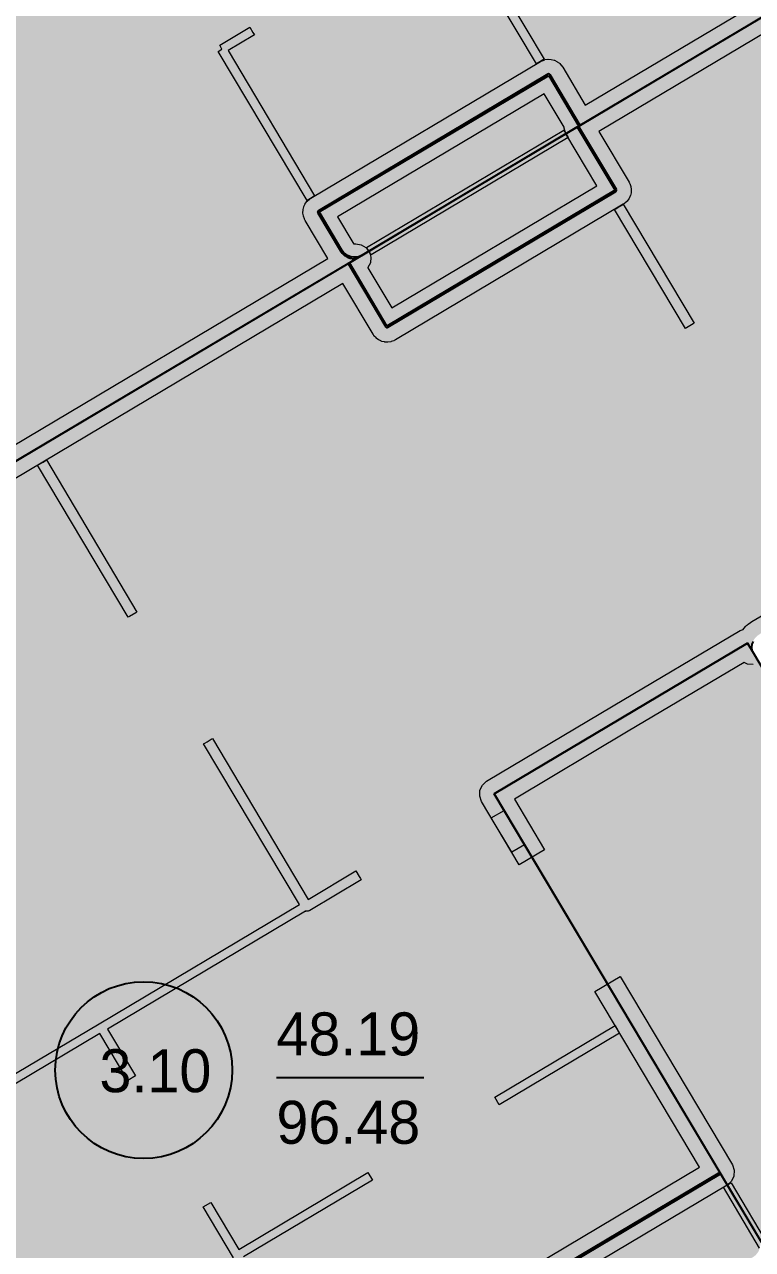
# Model space of a CAD drawing. Header units: millimetres. Extents: x 0 to 312583, y -208103 to 25097.
# Drawn here: x 171786 to 176724, y -113442 to -105128 of the extents above; entities that cross this region are included whole.
import ezdxf

# ---------------------------------------------------------------- set-up
doc = ezdxf.new("R2010")
doc.units = ezdxf.units.MM
doc.linetypes.add('Solid', pattern=[0])
for name, color, linetype, lineweight in [('Inner Walls', 5, 'Solid', 0), ('Room Objects', 47, 'Solid', 15), ('Room Walls', 47, 'Solid', 35), ('Service Area', 252, 'Solid', 25), ('Three-Bedroom Apartment', 250, 'Solid', 25)]:
    doc.layers.add(name, color=color, linetype=linetype, lineweight=lineweight)
doc.styles.add('Dialog.plain', font='Dialog.plain')

msp = doc.modelspace()

# ---------------------------------------------------------------- hatches: boundary and pattern name
at = {"layer": 'Room Objects', "linetype": 'Solid', "lineweight": 0}
msp.add_hatch(color=5, dxfattribs=at).paths.add_polyline_path([(174952, -110513), (175038, -110462), (175176, -110695), (175176, -110695), (175090, -110746)], flags=0)
at = {"layer": 'Service Area', "linetype": 'Solid', "lineweight": 25}
for points in [[(175341, -105474), (175546, -105818), (174075, -106694), (174057, -106702), (174038, -106707), (174018, -106708), (173999, -106705), (173980, -106698), (173964, -106688), (173949, -106675), (173937, -106659), (173784, -106401)], [(175791, -106254), (174244, -107175), (173989, -106745), (173989, -106745), (175535, -105824)], [(179985, -118771), (174972, -110351), (176690, -109328), (182726, -119466), (169151, -127548), (168128, -125830)], [(176506, -112928), (176762, -113357), (176770, -113375), (176775, -113394), (176776, -113414), (176773, -113433), (176766, -113452), (176756, -113468), (176743, -113483), (176727, -113494), (174149, -115029), (173842, -114514)]]:
    msp.add_hatch(color=254, dxfattribs=at).paths.add_polyline_path(points, flags=0)
at = {"layer": 'Three-Bedroom Apartment', "linetype": 'Solid', "lineweight": 25}
for points in [[(163447, -105166), (161720, -102266), (164826, -100417), (164826, -100417), (165133, -100932), (165134, -100934), (165136, -100935), (165138, -100936), (165139, -100937), (165141, -100937), (165143, -100937), (165145, -100936), (165147, -100936), (168262, -99081), (168262, -99081), (171402, -104356), (172262, -103845), (179351, -99625), (179351, -99625), (181077, -102525), (175555, -105813), (175555, -105813), (175350, -105469), (175349, -105468), (175347, -105466), (175346, -105465), (175344, -105465), (175342, -105464), (175340, -105464), (175338, -105465), (175336, -105466), (173779, -106393), (173777, -106394), (173776, -106395), (173775, -106397), (173774, -106399), (173774, -106401), (173774, -106403), (173775, -106405), (173775, -106407), (173929, -106664), (173929, -106665), (173941, -106681), (173942, -106682), (173957, -106696), (173958, -106697), (173975, -106707), (173977, -106708), (173995, -106714), (173997, -106715), (174017, -106718), (174019, -106718), (174036, -106717), (173989, -106745), (166900, -110966), (166900, -110966), (165173, -108066)], [(169644, -113522), (167802, -110429), (173980, -106750), (173980, -106750), (174236, -107180), (174237, -107181), (174238, -107183), (174240, -107184), (174242, -107184), (174244, -107185), (174246, -107185), (174248, -107184), (174250, -107183), (175796, -106263), (175798, -106261), (175799, -106260), (175800, -106258), (175801, -106256), (175801, -106254), (175801, -106253), (175800, -106251), (175800, -106249), (175544, -105819), (180175, -103062), (180175, -103062), (182017, -106155), (183858, -109248), (181075, -110906), (181075, -110906), (180870, -110562), (180869, -110560), (180867, -110559), (180866, -110558), (180864, -110557), (180862, -110557), (180860, -110557), (180858, -110558), (180856, -110559), (178322, -112068), (176951, -109765), (176951, -109765), (179614, -108179), (179615, -108178), (179617, -108177), (179618, -108175), (179618, -108173), (179619, -108171), (179619, -108169), (179618, -108167), (179617, -108166), (179361, -107736), (179360, -107734), (179359, -107733), (179357, -107732), (179355, -107731), (179353, -107731), (179351, -107731), (179350, -107732), (179348, -107733), (176770, -109267), (176770, -109268), (176754, -109279), (176752, -109281), (176739, -109295), (176738, -109297), (176728, -109313), (176727, -109315), (176720, -109334), (176720, -109336), (176717, -109355), (176717, -109357), (176718, -109374), (176690, -109328), (175830, -109838), (174972, -110351), (176501, -112919), (176501, -112919), (173837, -114505), (173835, -114506), (173834, -114508), (173833, -114509), (173832, -114511), (173832, -114513), (173832, -114515), (173833, -114517), (173833, -114519), (174140, -115034), (174140, -115034), (171485, -116615), (171485, -116615)]]:
    msp.add_hatch(color=150, dxfattribs=at).paths.add_polyline_path(points, flags=0)

# ---------------------------------------------------------------- linework, layer by layer
at = {"layer": 'Inner Walls', "color": 47, "linetype": 'Solid', "lineweight": 15}
for p, q in [((175589, -105676), (179927, -103093)), ((180011, -103276), (175681, -105854)), ((173728, -106307), (175285, -105380)), ((175285, -105380), (175294, -105375)), ((175294, -105375), (175296, -105374)), ((175296, -105374), (175314, -105368)), ((175314, -105368), (175316, -105367)), ((175316, -105367), (175335, -105364)), ((175335, -105364), (175337, -105364)), ((175337, -105364), (175357, -105365)), ((175357, -105365), (175359, -105366)), ((175359, -105366), (175378, -105370)), ((175378, -105370), (175380, -105371)), ((175380, -105371), (175397, -105380)), ((175397, -105380), (175399, -105381)), ((175399, -105381), (175415, -105392)), ((175415, -105392), (175416, -105394)), ((175416, -105394), (175429, -105408)), ((175429, -105408), (175430, -105410)), ((175430, -105410), (175436, -105418)), ((175436, -105418), (175589, -105676)), ((175310, -105598), (173908, -106433)), ((175445, -105825), (175310, -105598)), ((175445, -105833), (175445, -105825)), ((175458, -105870), (175445, -105833)), ((175667, -106223), (175458, -105870)), ((175681, -105854), (175886, -106198)), ((174276, -107051), (175667, -106223)), ((175886, -106198), (175890, -106206)), ((175890, -106206), (175891, -106208)), ((175891, -106208), (175898, -106227)), ((175898, -106227), (175898, -106228)), ((175898, -106228), (175901, -106248)), ((175901, -106250), (175900, -106269)), ((175901, -106248), (175901, -106250)), ((173690, -106344), (173702, -106328)), ((173702, -106328), (173703, -106327)), ((173703, -106327), (173718, -106314)), ((173718, -106314), (173720, -106312)), ((173720, -106312), (173728, -106307)), ((175872, -106329), (175857, -106342)), ((175873, -106327), (175872, -106329)), ((175885, -106312), (175873, -106327)), ((175886, -106310), (175885, -106312)), ((175894, -106292), (175886, -106310)), ((175895, -106290), (175894, -106292)), ((175900, -106271), (175895, -106290)), ((175900, -106269), (175900, -106271)), ((173674, -106406), (173675, -106386)), ((173674, -106408), (173674, -106406)), ((173677, -106427), (173674, -106408)), ((173675, -106384), (173680, -106365)), ((173675, -106386), (173675, -106384)), ((173680, -106365), (173681, -106363)), ((173681, -106363), (173689, -106346)), ((173689, -106346), (173690, -106344)), ((175847, -106348), (174301, -107269)), ((175855, -106343), (175847, -106348)), ((175857, -106342), (175855, -106343)), ((173677, -106429), (173677, -106427)), ((173684, -106447), (173677, -106429)), ((173685, -106449), (173684, -106447)), ((173689, -106458), (173685, -106449)), ((173843, -106716), (173689, -106458)), ((173908, -106433), (174012, -106609)), ((174012, -106609), (174016, -106614)), ((174016, -106614), (174018, -106616)), ((174018, -106616), (174019, -106617)), ((174019, -106617), (174021, -106617)), ((174021, -106617), (174023, -106618)), ((174023, -106618), (174032, -106617)), ((174032, -106617), (174069, -106623)), ((174069, -106623), (174101, -106642)), ((174101, -106642), (174125, -106671)), ((167947, -110226), (173843, -106716)), ((174132, -106745), (174115, -106778)), ((174125, -106671), (174135, -106707)), ((174135, -106707), (174132, -106745)), ((174115, -106778), (174114, -106779)), ((174114, -106779), (174276, -107051)), ((173945, -106887), (168068, -110387)), ((174150, -107231), (173945, -106887)), ((174155, -107239), (174150, -107231)), ((174156, -107241), (174155, -107239)), ((174170, -107255), (174156, -107241)), ((174171, -107257), (174170, -107255)), ((174187, -107268), (174171, -107257)), ((174188, -107269), (174187, -107268)), ((174206, -107278), (174188, -107269)), ((174208, -107279), (174206, -107278)), ((174227, -107283), (174208, -107279)), ((174229, -107284), (174227, -107283)), ((174248, -107285), (174229, -107284)), ((174250, -107285), (174248, -107285)), ((174270, -107282), (174250, -107285)), ((174272, -107281), (174270, -107282)), ((174290, -107275), (174272, -107281)), ((174292, -107274), (174290, -107275)), ((174301, -107269), (174292, -107274)), ((176719, -109181), (179297, -107647)), ((175779, -109753), (176639, -109242)), ((176639, -109242), (176660, -109234)), ((176660, -109234), (176665, -109228)), ((176665, -109228), (176678, -109213)), ((176678, -109213), (176685, -109206)), ((176685, -109206), (176687, -109205)), ((176687, -109205), (176694, -109199)), ((176694, -109199), (176710, -109187)), ((176710, -109187), (176719, -109181)), ((176666, -109458), (175881, -109924)), ((176690, -109470), (176666, -109458)), ((176727, -109473), (176690, -109470)), ((174920, -110265), (175779, -109753)), ((175881, -109924), (175109, -110386)), ((174873, -110365), (174875, -110326)), ((174875, -110326), (174891, -110291)), ((174891, -110291), (174920, -110265)), ((174886, -110402), (174873, -110365)), ((175141, -110832), (174886, -110402)), ((175109, -110386), (175313, -110729)), ((175313, -110729), (175141, -110832)), ((175653, -111691), (175825, -111589)), ((175825, -111589), (176587, -112868)), ((176364, -112884), (175653, -111691)), ((173786, -114419), (176364, -112884)), ((176587, -112868), (176600, -112905)), ((176581, -112979), (176552, -113005)), ((176598, -112944), (176581, -112979)), ((176600, -112905), (176598, -112944)), ((176552, -113005), (173966, -114545))]:
    msp.add_line(p, q, dxfattribs=at)
at = {"layer": 'Room Objects', "color": 0, "linetype": 'Solid', "lineweight": 0}
for p, q in [((174952, -110513), (175038, -110462)), ((175038, -110462), (175176, -110695)), ((175090, -110746), (174952, -110513)), ((175176, -110695), (175090, -110746))]:
    msp.add_line(p, q, dxfattribs=at)
msp.add_point((175176, -110695), dxfattribs=at)
at = {"layer": 'Room Walls', "color": 47, "linetype": 'Solid', "lineweight": 9}
for p, q in [((175259, -105395), (174677, -104418)), ((174722, -104375), (175311, -105364)), ((173110, -105269), (173315, -105147)), ((173315, -105147), (173335, -105182)), ((173335, -105205), (173166, -105306)), ((173335, -105182), (173346, -105199)), ((173346, -105199), (173335, -105205)), ((173100, -105311), (173125, -105295)), ((173702, -106322), (173100, -105311)), ((173125, -105295), (173110, -105269)), ((173166, -105306), (173753, -106292)), ((175311, -105364), (175259, -105395)), ((174105, -106641), (175443, -105845)), ((175473, -105896), (174136, -106692)), ((175443, -105845), (175473, -105896)), ((173736, -106302), (173702, -106322)), ((173753, -106292), (173736, -106302)), ((175787, -106384), (175796, -106379)), ((176268, -107192), (175787, -106384)), ((175796, -106379), (175818, -106366)), ((175818, -106366), (175839, -106354)), ((175839, -106354), (175847, -106348)), ((175847, -106348), (176328, -107156)), ((174136, -106692), (174105, -106641)), ((176320, -107161), (176277, -107187)), ((176328, -107156), (176320, -107161)), ((176277, -107187), (176268, -107192)), ((171874, -108120), (171912, -108098)), ((172488, -109151), (171874, -108120)), ((171912, -108098), (171926, -108090)), ((171926, -108090), (171935, -108084)), ((171935, -108084), (172548, -109116)), ((172497, -109146), (172488, -109151)), ((172540, -109121), (172497, -109146)), ((172548, -109116), (172540, -109121)), ((173024, -109996), (173051, -109980)), ((173051, -109980), (173060, -109975)), ((173060, -109975), (173710, -111066)), ((173000, -110011), (173009, -110005)), ((173650, -111102), (173000, -110011)), ((173009, -110005), (173024, -109996)), ((173710, -111066), (174034, -110873)), ((174034, -110873), (174056, -110911)), ((174070, -110933), (173720, -111142)), ((174056, -110911), (174064, -110925)), ((174064, -110925), (174070, -110933)), ((172292, -111910), (173650, -111102)), ((173692, -111146), (172349, -111946)), ((173694, -111147), (173692, -111146)), ((173700, -111147), (173694, -111147)), ((173702, -111147), (173700, -111147)), ((173708, -111146), (173702, -111147)), ((173710, -111146), (173708, -111146)), ((173715, -111144), (173710, -111146)), ((173717, -111143), (173715, -111144)), ((173720, -111142), (173717, -111143)), ((169843, -113368), (172292, -111910)), ((172297, -111977), (169874, -113420)), ((172487, -112295), (172297, -111977)), ((172349, -111946), (172538, -112264)), ((174975, -112409), (175791, -111923)), ((175822, -111974), (175005, -112460)), ((175791, -111923), (175822, -111974)), ((172538, -112264), (172487, -112295)), ((175005, -112460), (174975, -112409)), ((173239, -113442), (174115, -112920)), ((174146, -112972), (173270, -113493)), ((174115, -112920), (174146, -112972)), ((176526, -113020), (176578, -112990)), ((176772, -113433), (176526, -113020)), ((176578, -112990), (176838, -113428)), ((172998, -113154), (173050, -113124)), ((173050, -113124), (173239, -113442)), ((173203, -113498), (172998, -113154))]:
    msp.add_line(p, q, dxfattribs=at)
msp.add_point((173692, -111146), dxfattribs=at)
msp.add_point((173692, -111146), dxfattribs=at)
at = {"layer": 'Service Area', "color": 254, "linetype": 'Solid', "lineweight": 25}
for p, q in [((173784, -106401), (175341, -105474)), ((175341, -105474), (175546, -105818)), ((173989, -106745), (175535, -105824)), ((175546, -105818), (174075, -106694)), ((175535, -105824), (175791, -106254)), ((175791, -106254), (174244, -107175)), ((173937, -106659), (173784, -106401)), ((173949, -106675), (173937, -106659)), ((173964, -106688), (173949, -106675)), ((173980, -106698), (173964, -106688)), ((173999, -106705), (173980, -106698)), ((174244, -107175), (173989, -106745)), ((174018, -106708), (173999, -106705)), ((174038, -106707), (174018, -106708)), ((174057, -106702), (174038, -106707)), ((174075, -106694), (174057, -106702)), ((174972, -110351), (176690, -109328)), ((176690, -109328), (182726, -119466)), ((179985, -118771), (174972, -110351)), ((173842, -114514), (176506, -112928)), ((176506, -112928), (176762, -113357))]:
    msp.add_line(p, q, dxfattribs=at)
msp.add_point((173989, -106745), dxfattribs=at)
at = {"layer": 'Three-Bedroom Apartment', "color": 150, "linetype": 'Solid', "lineweight": 25}
for p, q in [((181077, -102525), (175555, -105813)), ((175544, -105819), (180175, -103062)), ((175336, -105466), (173779, -106393)), ((175338, -105465), (175336, -105466)), ((175340, -105464), (175338, -105465)), ((175342, -105464), (175340, -105464)), ((175344, -105465), (175342, -105464)), ((175346, -105465), (175344, -105465)), ((175347, -105466), (175346, -105465)), ((175349, -105468), (175347, -105466)), ((175350, -105469), (175349, -105468)), ((175555, -105813), (175350, -105469)), ((175800, -106249), (175544, -105819)), ((175800, -106251), (175800, -106249)), ((175801, -106253), (175800, -106251)), ((174250, -107183), (175796, -106263)), ((175796, -106263), (175798, -106261)), ((175798, -106261), (175799, -106260)), ((175799, -106260), (175800, -106258)), ((175800, -106258), (175801, -106256)), ((175801, -106254), (175801, -106253)), ((175801, -106256), (175801, -106254)), ((173775, -106397), (173774, -106399)), ((173774, -106399), (173774, -106401)), ((173774, -106401), (173774, -106403)), ((173774, -106403), (173775, -106405)), ((173776, -106395), (173775, -106397)), ((173775, -106405), (173775, -106407)), ((173775, -106407), (173929, -106664)), ((173777, -106394), (173776, -106395)), ((173779, -106393), (173777, -106394)), ((173929, -106664), (173929, -106665)), ((173929, -106665), (173941, -106681)), ((173989, -106745), (166900, -110966)), ((167802, -110429), (173980, -106750)), ((173941, -106681), (173942, -106682)), ((173942, -106682), (173957, -106696)), ((173957, -106696), (173958, -106697)), ((173958, -106697), (173975, -106707)), ((173975, -106707), (173977, -106708)), ((173977, -106708), (173995, -106714)), ((173980, -106750), (174236, -107180)), ((174036, -106717), (173989, -106745)), ((173995, -106714), (173997, -106715)), ((173997, -106715), (174017, -106718)), ((174017, -106718), (174019, -106718)), ((174019, -106718), (174036, -106717)), ((174236, -107180), (174237, -107181)), ((174237, -107181), (174238, -107183)), ((174238, -107183), (174240, -107184)), ((174240, -107184), (174242, -107184)), ((174242, -107184), (174244, -107185)), ((174244, -107185), (174246, -107185)), ((174246, -107185), (174248, -107184)), ((174248, -107184), (174250, -107183)), ((176690, -109328), (175830, -109838)), ((176718, -109374), (176690, -109328)), ((176727, -109315), (176720, -109334)), ((176720, -109336), (176717, -109355)), ((176717, -109355), (176717, -109357)), ((176717, -109357), (176718, -109374)), ((176720, -109334), (176720, -109336)), ((175830, -109838), (174972, -110351)), ((174972, -110351), (176501, -112919)), ((176501, -112919), (173837, -114505))]:
    msp.add_line(p, q, dxfattribs=at)
at = {"layer": 'Three-Bedroom Apartment', "color": 7, "linetype": 'Solid', "lineweight": 25}
msp.add_line((173494, -112275), (174494, -112275), dxfattribs=at)
msp.add_circle((172594, -112225), 600, dxfattribs=at)
at = {"layer": 'Three-Bedroom Apartment', "color": 150, "linetype": 'Solid', "lineweight": 25}
for p in [(175555, -105813), (173980, -106750), (176501, -112919)]:
    msp.add_point(p, dxfattribs=at)

# ---------------------------------------------------------------- texts
at = {"layer": 'Three-Bedroom Apartment', "color": 7, "linetype": 'Solid', "lineweight": 25, "style": 'Dialog.plain'}
for s, p in [('48.19', (173494, -112125)), ('3.10', (172294, -112375)), ('96.48', (173494, -112725))]:
    msp.add_text(s, height=291.61, dxfattribs=at).set_placement(p)

doc.saveas('drawing.dxf')
